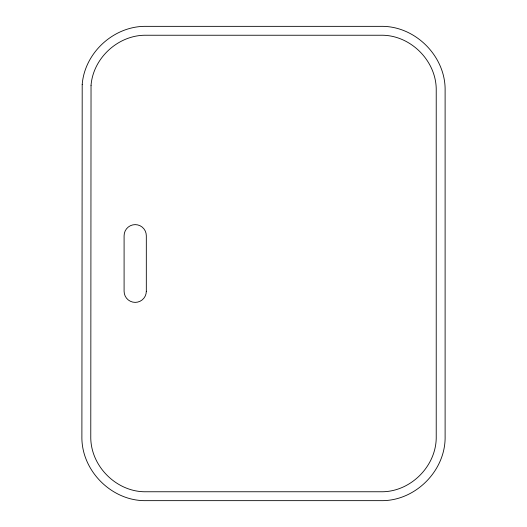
<?xml version="1.0" encoding="UTF-8"?>
<svg xmlns="http://www.w3.org/2000/svg" width="527" height="527" viewBox="0 0 527 527"><rect width="100%" height="100%" fill="white"/><g stroke="black" fill="none" stroke-linecap="round" stroke-linejoin="round"><path stroke-width="0.79" d="M82.199 84.458L81.889 436.224C81.092 470.657 111.882 501.447 146.315 500.65L380.685 500.65C415.118 501.447 445.908 470.657 445.111 436.224L445.111 90.776C445.908 56.343 415.118 25.553 380.685 26.35L146.315 26.35C114.175 25.731 84.728 52.417 82.199 84.458M91.039 85.328L90.776 436.224C90.091 465.908 116.632 492.449 146.315 491.763L380.685 491.763C410.368 492.449 436.909 465.908 436.224 436.224L436.224 90.776C436.909 61.092 410.368 34.551 380.685 35.237L146.315 35.237C118.608 34.703 93.226 57.706 91.039 85.328M146.315 291.266L146.315 235.734A11.107 11.107 0 0 0 135.208 224.621A11.107 11.107 0 0 0 124.095 235.734L124.095 291.266A11.107 11.107 0 0 0 135.208 302.379A11.107 11.107 0 0 0 146.315 291.266"/></g></svg>
